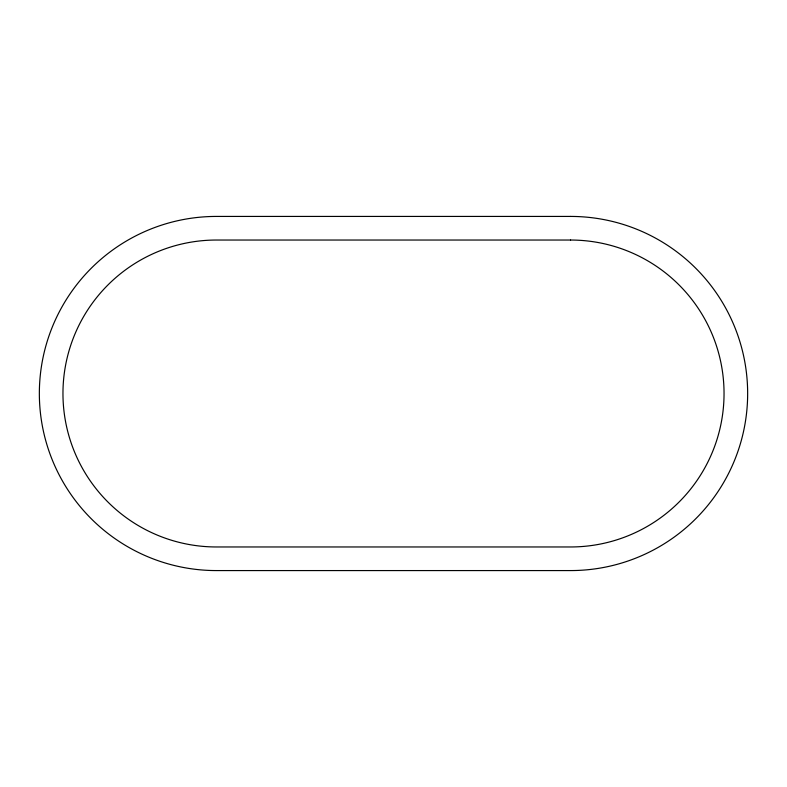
<?xml version="1.0" encoding="UTF-8"?>
<svg xmlns="http://www.w3.org/2000/svg" width="787" height="787" viewBox="0 0 787 787"><rect width="100%" height="100%" fill="white"/><g stroke="black" fill="none" stroke-linecap="round" stroke-linejoin="round"><path stroke-width="1.18" d="M570.575 216.425L216.425 216.425A177.075 177.075 0 0 0 39.35 393.5A177.075 177.075 0 0 0 216.425 570.575L570.575 570.575A177.075 177.075 0 0 0 747.65 393.5A177.075 177.075 0 0 0 570.575 216.425M570.575 240.035L216.425 240.035A153.465 153.465 0 0 0 62.96 393.5A153.465 153.465 0 0 0 216.425 546.965L570.575 546.965A153.465 153.465 0 0 0 724.04 393.5A153.465 153.465 0 0 0 570.575 240.035"/></g></svg>
